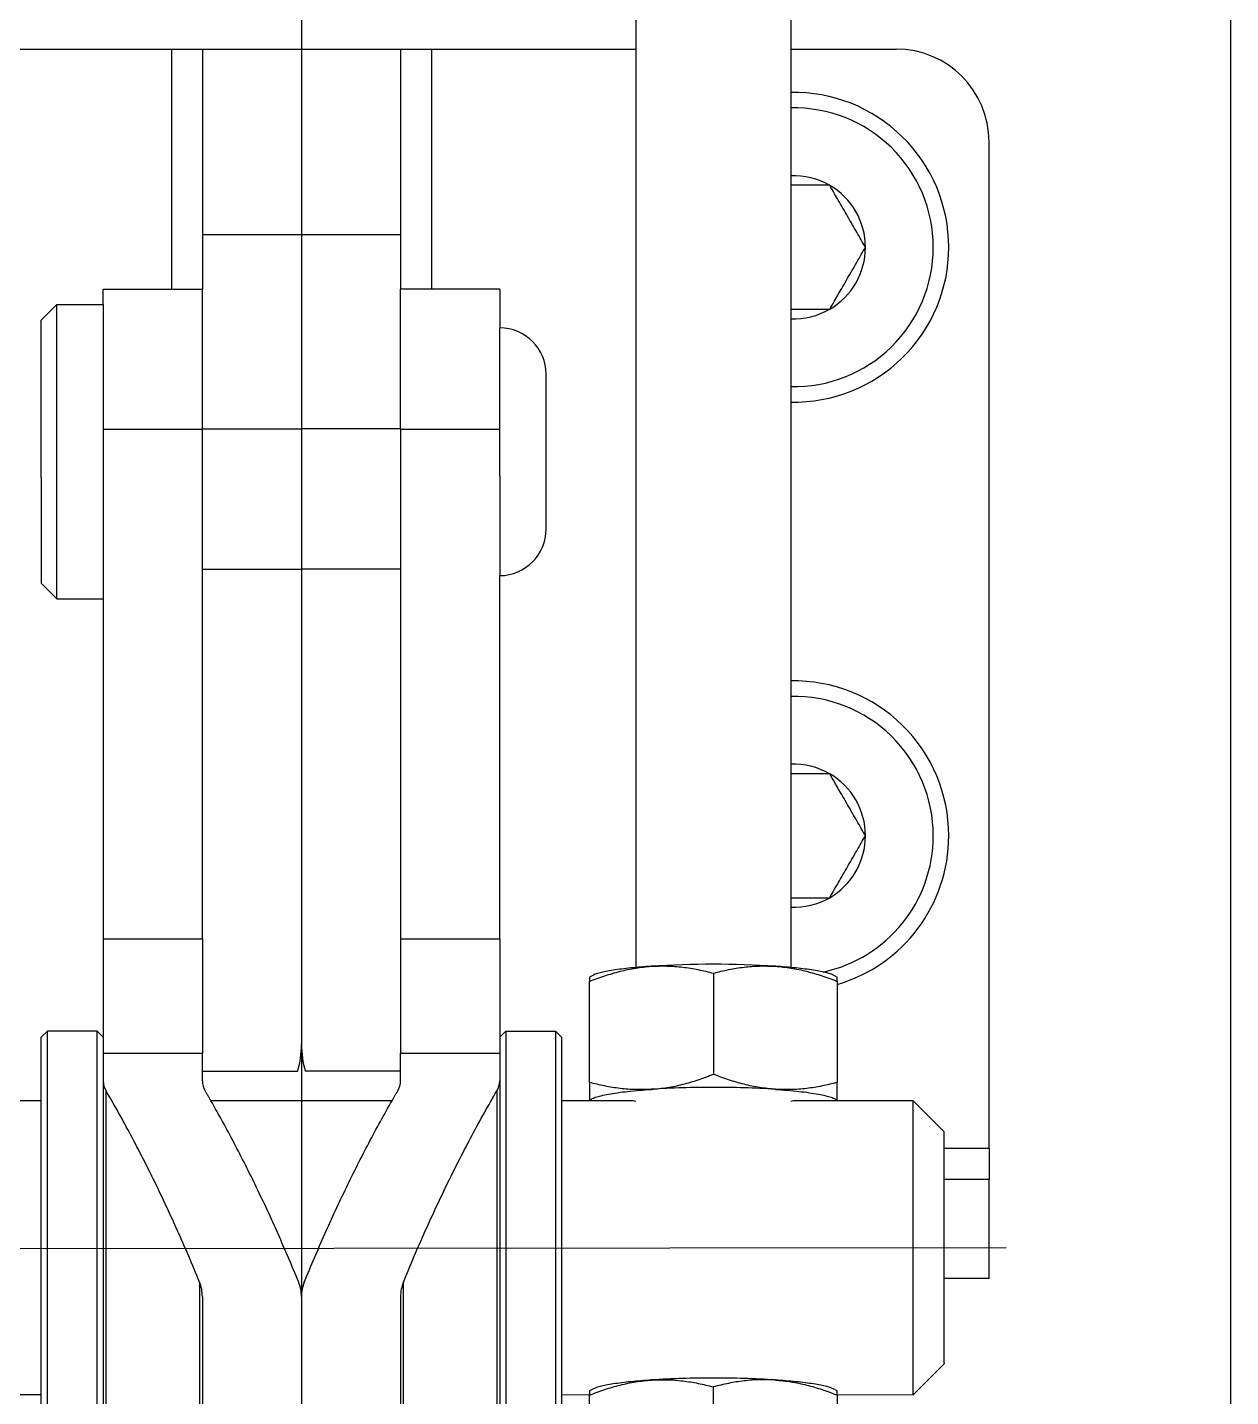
# Model space of a CAD drawing. Header units: millimetres. Extents: x -73584 to -37571, y -61249 to -50748.
# Drawn here: x -53543.13 to -53504.28, y -52409.27 to -52365.06 of the extents above; entities that cross this region are included whole.
import ezdxf

# ---------------------------------------------------------------- set-up
doc = ezdxf.new("R2010")
doc.units = ezdxf.units.MM
doc.header["$LTSCALE"] = 200
doc.linetypes.add('DOT_CENTER', pattern=[14, 12, -1, 0, -1])
doc.layers.add('1', color=7, linetype='Continuous')

# ---------------------------------------------------------------- blocks, each defined once
blk = doc.blocks.new('23-D0511-A_CLAMP-WASHER_Absen-M2_9__7', base_point=(459.095, -13.27))
at = {"color": 7, "linetype": 'Continuous'}
for p, q in [((459.295, -11.27), (459.095, -11.47)), ((459.095, -11.47), (461.245, -11.47)), ((459.095, -13.07), (459.095, -11.47)), ((459.295, -11.27), (459.8, -11.27)), ((459.8, -11.27), (461.345, -11.27)), ((461.245, -11.47), (461.345, -11.47)), ((461.345, -11.27), (464.8, -11.27)), ((461.345, -11.47), (466.095, -11.47)), ((464.8, -11.27), (465.1, -11.27)), ((465.1, -11.27), (466.095, -11.27)), ((466.095, -11.27), (472.895, -11.27)), ((466.095, -11.47), (470.945, -11.47)), ((470.945, -11.47), (473.095, -11.47)), ((472.895, -11.27), (473.095, -11.47)), ((473.095, -13.07), (473.095, -11.47)), ((459.095, -13.07), (461.245, -13.07)), ((459.295, -13.27), (459.095, -13.07)), ((461.245, -13.07), (461.345, -13.07)), ((461.345, -13.07), (466.095, -13.07)), ((466.095, -13.07), (470.945, -13.07)), ((470.945, -13.07), (473.095, -13.07)), ((472.895, -13.27), (473.095, -13.07)), ((466.095, -13.27), (459.295, -13.27)), ((471.487, -13.27), (466.095, -13.27)), ((471.591, -13.27), (471.487, -13.27)), ((472.383, -13.27), (471.591, -13.27)), ((472.895, -13.27), (472.383, -13.27))]:
    blk.add_line(p, q, dxfattribs=at)
at = {"layer": '1', "color": 1, "linetype": 'DOT_CENTER'}
blk.add_line((466.095, -42.42), (466.046, 2.074), dxfattribs=at)
blk = doc.blocks.new('LOW-HEAD-SOCKET-CAP-SCREW_DIN-7984_M6x10_A2-70_STAINLESS-STEEL__10', base_point=(493.4, -40.57))
at = {"color": 7, "linetype": 'Continuous'}
for start, end in [(178.854, 270), (270, 1.146)]:
    blk.add_arc((498.4, -35.57), 5, start, end, dxfattribs=at)
blk = doc.blocks.new('LOW-HEAD-SOCKET-CAP-SCREW_DIN-7984_M6x10_A2-70_STAINLESS-STEEL_2__11', base_point=(474.6, -40.57))
at = {"color": 7, "linetype": 'Continuous'}
for start, end in [(270, 1.146), (196.2602, 270)]:
    blk.add_arc((479.4, -35.57), 5, start, end, dxfattribs=at)
blk = doc.blocks.new('23-D0511-A_CLAMP-WASHER_Absen-M2_9_2__12', base_point=(459.095, -28.07))
at = {"color": 7, "linetype": 'Continuous'}
for p, q in [((459.295, -26.07), (459.095, -26.27)), ((466.095, -26.07), (459.295, -26.07)), ((471.487, -26.07), (466.095, -26.07)), ((472.383, -26.07), (471.487, -26.07)), ((472.895, -26.07), (472.383, -26.07)), ((472.895, -26.07), (473.095, -26.27)), ((461.245, -26.27), (459.095, -26.27)), ((459.095, -26.27), (459.095, -27.87)), ((466.095, -26.27), (461.245, -26.27)), ((470.845, -26.27), (466.095, -26.27)), ((470.945, -26.27), (470.845, -26.27)), ((471.493, -26.27), (470.945, -26.27)), ((473.095, -26.27), (471.493, -26.27)), ((473.095, -26.27), (473.095, -27.87)), ((461.245, -27.87), (459.095, -27.87)), ((459.295, -28.07), (459.095, -27.87)), ((459.8, -28.07), (459.295, -28.07)), ((461.345, -28.07), (459.8, -28.07)), ((466.095, -27.87), (461.245, -27.87)), ((464.8, -28.07), (461.345, -28.07)), ((465.1, -28.07), (464.8, -28.07)), ((466.095, -28.07), (465.1, -28.07)), ((470.845, -27.87), (466.095, -27.87)), ((470.845, -28.07), (466.095, -28.07)), ((470.945, -27.87), (470.845, -27.87)), ((472.895, -28.07), (470.845, -28.07)), ((473.095, -27.87), (470.945, -27.87)), ((472.895, -28.07), (473.095, -27.87))]:
    blk.add_line(p, q, dxfattribs=at)
blk = doc.blocks.new('DEFAULT_4__16', base_point=(470.845, -36.97))
at = {"color": 7, "linetype": 'Continuous'}
for p, q in [((471.434, -28.97), (470.902, -28.97)), ((471.434, -28.97), (474.166, -28.97)), ((474.166, -28.97), (474.698, -28.97)), ((474.879, -29.051), (474.833, -28.97)), ((473.9, -32.97), (471.7, -32.97)), ((470.902, -36.97), (471.434, -36.97)), ((474.166, -36.97), (471.434, -36.97)), ((474.698, -36.97), (474.166, -36.97)), ((474.879, -36.889), (474.833, -36.97))]:
    blk.add_line(p, q, dxfattribs=at)
blk.add_arc((445.076, -32.97), 30.175, 356.1997, 3.8003, dxfattribs=at)
for points in [[(470.902, -28.97), (470.872, -28.97), (470.845, -28.97)], [(474.787, -28.97), (474.747, -28.97), (474.698, -28.97)], [(474.833, -28.97), (474.815, -28.97), (474.797, -28.97), (474.792, -28.97), (474.787, -28.97)], [(475.185, -30.97), (475.16, -30.629), (475.13, -30.305), (475.096, -30.006), (475.058, -29.736), (475.016, -29.502), (474.972, -29.309), (474.926, -29.158), (474.879, -29.051)], [(474.879, -36.889), (474.926, -36.782), (474.972, -36.632), (475.016, -36.438), (475.058, -36.204), (475.096, -35.934), (475.13, -35.635), (475.16, -35.311), (475.185, -34.97)], [(470.845, -36.97), (470.872, -36.97), (470.902, -36.97)], [(474.698, -36.97), (474.747, -36.97), (474.787, -36.97)], [(474.787, -36.97), (474.79, -36.97), (474.794, -36.97), (474.815, -36.97), (474.833, -36.97)]]:
    blk.add_spline(points, degree=3, dxfattribs=at)
blk = doc.blocks.new('DEFAULT_2__17', base_point=(457.356, -36.97))
at = {"color": 7, "linetype": 'Continuous'}
for p, q in [((457.734, -28.97), (457.492, -28.97)), ((458.075, -28.97), (457.734, -28.97)), ((458.075, -28.97), (459.8, -28.97)), ((459.8, -28.97), (460.756, -28.97)), ((460.756, -28.97), (461.339, -28.97)), ((458.341, -32.97), (460.49, -32.97)), ((457.492, -36.97), (457.734, -36.97)), ((457.734, -36.97), (458.075, -36.97)), ((459.8, -36.97), (458.075, -36.97)), ((460.756, -36.97), (459.8, -36.97)), ((461.339, -36.97), (460.756, -36.97))]:
    blk.add_line(p, q, dxfattribs=at)
for points in [[(457.356, -28.97), (457.368, -28.972), (457.374, -28.97)], [(457.374, -28.97), (457.385, -28.973), (457.396, -28.978)], [(457.396, -28.978), (457.402, -28.974), (457.408, -28.97)], [(457.408, -28.97), (457.433, -28.97), (457.455, -28.97)], [(457.492, -28.97), (457.472, -28.97), (457.455, -28.97)], [(461.376, -28.97), (461.358, -28.97), (461.339, -28.97)], [(461.423, -28.97), (461.401, -28.97), (461.376, -28.97)], [(457.356, -36.97), (457.365, -36.97), (457.374, -36.97)], [(457.374, -36.97), (457.389, -36.97), (457.408, -36.97)], [(457.455, -36.97), (457.433, -36.97), (457.408, -36.97)], [(457.455, -36.97), (457.473, -36.97), (457.492, -36.97)], [(461.339, -36.97), (461.358, -36.97), (461.376, -36.97)], [(461.376, -36.97), (461.401, -36.97), (461.423, -36.97)]]:
    blk.add_spline(points, degree=3, dxfattribs=at)
blk = doc.blocks.new('DEFAULT_7__18', base_point=(461.339, -40.42))
at = {"color": 7, "linetype": 'Continuous'}
for p, q in [((462.345, 1.08), (461.345, 0.08)), ((462.345, 1.08), (462.37, 1.08)), ((464.8, 1.08), (462.37, 1.08)), ((465.1, 1.08), (464.8, 1.08)), ((468.3, 1.08), (465.1, 1.08)), ((469.82, 1.08), (468.3, 1.08)), ((469.845, 1.08), (469.82, 1.08)), ((469.845, 1.08), (470.845, 0.08)), ((470.813, 0.08), (461.345, 0.08)), ((461.345, -2.37), (461.345, 0.08)), ((470.845, 0.08), (470.813, 0.08)), ((470.845, -2.37), (470.845, 0.08)), ((470.845, -3.726), (470.845, -2.37)), ((470.845, -11.27), (470.845, -9.014)), ((461.345, -11.27), (461.345, -10.37)), ((470.845, -22.595), (470.845, -16.745)), ((461.339, -28.97), (461.345, -28.07)), ((470.845, -28.97), (470.845, -28.07)), ((470.845, -30.326), (470.845, -28.97)), ((470.845, -36.97), (470.845, -35.614)), ((461.345, -39.42), (461.339, -36.97)), ((470.845, -39.42), (470.845, -36.97)), ((461.345, -39.42), (470.813, -39.42)), ((462.345, -40.42), (461.345, -39.42)), ((469.845, -40.42), (470.845, -39.42)), ((470.813, -39.42), (470.845, -39.42)), ((462.37, -40.42), (462.345, -40.42)), ((462.37, -40.42), (464.8, -40.42)), ((464.8, -40.42), (465.1, -40.42)), ((465.1, -40.42), (468.3, -40.42)), ((468.3, -40.42), (469.82, -40.42)), ((469.82, -40.42), (469.845, -40.42))]:
    blk.add_line(p, q, dxfattribs=at)
for points in [[(470.821, -3.87), (470.839, -3.787), (470.845, -3.726)], [(470.845, -9.014), (470.839, -8.953), (470.821, -8.87)], [(470.821, -30.47), (470.839, -30.387), (470.845, -30.326)], [(470.845, -35.614), (470.839, -35.553), (470.821, -35.47)]]:
    blk.add_spline(points, degree=3, dxfattribs=at)
blk = doc.blocks.new('DEFAULT__19', base_point=(487.05, -27.57))
at = {"color": 7, "linetype": 'Continuous'}
for p, q in [((489.3, -11.77), (490.865, -11.77)), ((490.865, -11.77), (492.292, -11.77)), ((492.292, -11.77), (494.3, -11.77)), ((489.4, -13.27), (487.8, -13.27)), ((490.865, -13.27), (489.4, -13.27)), ((491.811, -13.27), (490.865, -13.27)), ((492.52, -13.27), (491.811, -13.27)), ((492.587, -13.27), (492.52, -13.27)), ((494.2, -13.27), (492.587, -13.27)), ((495.8, -13.27), (494.2, -13.27)), ((487.05, -26.07), (487.8, -26.07)), ((489.4, -26.07), (487.8, -26.07)), ((491.013, -26.07), (489.4, -26.07)), ((491.013, -26.07), (491.811, -26.07)), ((491.811, -26.07), (492.52, -26.07)), ((492.52, -26.07), (492.735, -26.07)), ((492.735, -26.07), (494.2, -26.07)), ((494.2, -26.07), (495.8, -26.07)), ((496.55, -26.07), (495.8, -26.07)), ((489.3, -27.57), (491.308, -27.57)), ((491.308, -27.57), (494.3, -27.57))]:
    blk.add_line(p, q, dxfattribs=at)
blk = doc.blocks.new('DEFAULT_8__20', base_point=(433.2, -26.07))
at = {"color": 7, "linetype": 'Continuous'}
for p, q in [((466.095, -13.27), (459.295, -13.27)), ((471.487, -13.27), (466.095, -13.27)), ((471.591, -13.27), (471.487, -13.27)), ((472.383, -13.27), (471.591, -13.27)), ((472.895, -13.27), (472.383, -13.27)), ((476.072, -13.27), (472.895, -13.27)), ((487.05, -13.27), (476.072, -13.27)), ((487.8, -13.27), (487.05, -13.27)), ((489.4, -13.27), (487.8, -13.27)), ((490.865, -13.27), (489.4, -13.27)), ((491.811, -13.27), (490.865, -13.27)), ((492.52, -13.27), (491.811, -13.27)), ((492.587, -13.27), (492.52, -13.27)), ((494.2, -13.27), (492.587, -13.27)), ((495.8, -13.27), (494.2, -13.27)), ((496.55, -13.27), (495.8, -13.27)), ((496.55, -13.27), (497.05, -13.27)), ((497.05, -13.27), (497.05, -16.47)), ((464.52, -16.47), (455.611, -16.47)), ((471.487, -16.47), (471.8, -16.47)), ((471.8, -16.47), (472.383, -16.47)), ((472.665, -16.47), (472.383, -16.47)), ((476.072, -16.47), (472.665, -16.47)), ((476.072, -16.47), (488.005, -16.47)), ((488.005, -16.47), (489.4, -16.47)), ((489.4, -16.47), (491.811, -16.47)), ((491.811, -16.47), (492.52, -16.47)), ((492.52, -16.47), (492.542, -16.47)), ((492.542, -16.47), (494.2, -16.47)), ((494.2, -16.47), (497.05, -16.47)), ((464.52, -22.87), (455.611, -22.87)), ((471.487, -22.87), (471.8, -22.87)), ((471.8, -22.87), (472.383, -22.87)), ((472.665, -22.87), (472.383, -22.87)), ((476.072, -22.87), (472.665, -22.87)), ((488.005, -22.87), (476.072, -22.87)), ((489.4, -22.87), (488.005, -22.87)), ((491.811, -22.87), (489.4, -22.87)), ((492.52, -22.87), (491.811, -22.87)), ((492.52, -22.87), (492.542, -22.87)), ((492.542, -22.87), (494.2, -22.87)), ((494.2, -22.87), (497.05, -22.87)), ((497.05, -26.07), (497.05, -22.87)), ((466.095, -26.07), (459.295, -26.07)), ((471.487, -26.07), (466.095, -26.07)), ((472.383, -26.07), (471.487, -26.07)), ((472.895, -26.07), (472.383, -26.07)), ((476.072, -26.07), (472.895, -26.07)), ((476.072, -26.07), (487.05, -26.07)), ((487.05, -26.07), (487.8, -26.07)), ((489.4, -26.07), (487.8, -26.07)), ((491.013, -26.07), (489.4, -26.07)), ((491.013, -26.07), (491.811, -26.07)), ((491.811, -26.07), (492.52, -26.07)), ((492.52, -26.07), (492.735, -26.07)), ((492.735, -26.07), (494.2, -26.07)), ((494.2, -26.07), (495.8, -26.07)), ((496.55, -26.07), (495.8, -26.07)), ((497.05, -26.07), (496.55, -26.07))]:
    blk.add_line(p, q, dxfattribs=at)
for centre, radius, start, end in [((471.493, -17.111), 0.641, 90.5557, 120.8367), ((464.525, -18.435), 1.235, 269.772, 292.0728), ((464.525, -20.905), 1.235, 67.9272, 90.228), ((471.493, -22.229), 0.641, 239.1633, 269.4443)]:
    blk.add_arc(centre, radius, start, end, dxfattribs=at)
for points in [[(464.989, -19.58), (465.775, -19.25), (466.547, -18.913), (467.304, -18.569), (468.045, -18.218), (468.77, -17.86), (469.479, -17.495), (470.17, -17.123), (470.845, -16.745)], [(470.845, -16.745), (470.885, -16.722), (470.925, -16.699), (470.965, -16.676), (471.005, -16.653), (471.045, -16.63), (471.085, -16.607), (471.125, -16.584), (471.165, -16.561)], [(464.989, -19.761), (465.775, -20.09), (466.547, -20.427), (467.304, -20.771), (468.045, -21.122), (468.77, -21.48), (469.479, -21.845), (470.17, -22.217), (470.845, -22.595)], [(470.845, -22.595), (470.885, -22.618), (470.925, -22.641), (470.965, -22.664), (471.005, -22.687), (471.045, -22.71), (471.085, -22.733), (471.125, -22.756), (471.165, -22.78)]]:
    blk.add_spline(points, degree=3, dxfattribs=at)
blk = doc.blocks.new('DEFAULT_9__21', base_point=(465.1, -41.87))
at = {"color": 7, "linetype": 'Continuous'}
for p, q in [((465.1, 2.53), (465.1, 1.08)), ((465.1, 2.53), (468.3, 2.53)), ((469.3, 2.53), (468.3, 2.53)), ((469.3, 2.53), (501.8, 2.53)), ((504.8, -0.47), (504.8, -3.87)), ((504.8, -8.87), (504.8, -15.47)), ((504.8, -15.47), (504.8, -16.47)), ((471.8, -16.47), (471.8, -19.549)), ((504.8, -16.47), (504.8, -19.67)), ((471.8, -22.87), (471.8, -19.791)), ((504.8, -19.67), (504.8, -22.87)), ((504.8, -22.87), (504.8, -23.87)), ((504.8, -23.87), (504.8, -30.47)), ((504.8, -35.47), (504.8, -38.87)), ((465.1, -41.87), (465.1, -40.42)), ((465.1, -41.87), (468.3, -41.87)), ((469.3, -41.87), (468.3, -41.87)), ((469.3, -41.87), (501.8, -41.87))]:
    blk.add_line(p, q, dxfattribs=at)
at = {"color": 140, "linetype": 'Continuous'}
for p, q in [((469.3, 2.53), (469.3, 1.08)), ((504.8, -15.47), (497.05, -15.47)), ((489.4, -19.67), (488.005, -19.67)), ((492.542, -19.67), (489.4, -19.67)), ((504.8, -23.87), (497.05, -23.87)), ((469.3, -41.87), (469.3, -40.42))]:
    blk.add_line(p, q, dxfattribs=at)
at = {"color": 7, "linetype": 'Continuous'}
for centre, radius, start, end in [((501.8, -0.47), 3, 0, 90), ((472.667, -16.495), 3.175, 254.1462, 269.9625), ((472.667, -22.845), 3.175, 90.0375, 105.8538), ((501.8, -38.87), 3, 270, 0)]:
    blk.add_arc(centre, radius, start, end, dxfattribs=at)
blk = doc.blocks.new('DEFAULT_6__22', base_point=(444.092, -35.47))
at = {"color": 7, "linetype": 'Continuous'}
for p, q in [((504.8, -30.47), (475.146, -30.47)), ((523.237, -30.47), (504.8, -30.47)), ((476.051, -35.47), (475.146, -35.47)), ((476.902, -35.47), (476.051, -35.47)), ((477.4, -35.47), (476.902, -35.47)), ((481.4, -35.47), (477.4, -35.47)), ((481.898, -35.47), (481.4, -35.47)), ((482.749, -35.47), (481.898, -35.47)), ((484.399, -35.47), (482.749, -35.47)), ((493.401, -35.47), (484.399, -35.47)), ((495.051, -35.47), (493.401, -35.47)), ((495.902, -35.47), (495.051, -35.47)), ((496.4, -35.47), (495.902, -35.47)), ((500.4, -35.47), (496.4, -35.47)), ((500.898, -35.47), (500.4, -35.47)), ((501.749, -35.47), (500.898, -35.47)), ((503.399, -35.47), (501.749, -35.47)), ((504.8, -35.47), (503.399, -35.47)), ((509.82, -35.47), (504.8, -35.47))]:
    blk.add_line(p, q, dxfattribs=at)
blk = doc.blocks.new('23-B0027-A_CLAMP-HS-431-STAINLESS-STEEL__23', base_point=(384.47, -41.87))
for name, p in [('DEFAULT_9__21', (465.1, -41.87)), ('DEFAULT_7__18', (461.339, -40.42)), ('DEFAULT_6__22', (444.092, -35.47)), ('DEFAULT__19', (487.05, -27.57)), ('DEFAULT_8__20', (433.2, -26.07)), ('DEFAULT_2__17', (457.356, -36.97)), ('DEFAULT_4__16', (470.845, -36.97))]:
    blk.add_blockref(name, p)
blk = doc.blocks.new('23-A0267-A_CLAMP_STACKING_Absen_2__24', base_point=(384.47, -41.87))
for name, p in [('23-B0027-A_CLAMP-HS-431-STAINLESS-STEEL__23', (384.47, -41.87)), ('23-D0511-A_CLAMP-WASHER_Absen-M2_9__7', (459.095, -13.27)), ('23-D0511-A_CLAMP-WASHER_Absen-M2_9_2__12', (459.095, -28.07)), ('LOW-HEAD-SOCKET-CAP-SCREW_DIN-7984_M6x10_A2-70_STAINLESS-STEEL_2__11', (474.6, -40.57)), ('LOW-HEAD-SOCKET-CAP-SCREW_DIN-7984_M6x10_A2-70_STAINLESS-STEEL__10', (493.4, -40.57))]:
    blk.add_blockref(name, p)
blk = doc.blocks.new('23-D0472-A_BACK-LADDER_STACKING_Absen__30', base_point=(-490.2, -49.67))
at = {"layer": '1', "color": 1, "linetype": 'DOT_CENTER'}
blk.add_line((511.8, -19.67), (-492.2, -19.67), dxfattribs=at)
blk = doc.blocks.new('23-D0471-A_MALE-KINGPIN_STACKING_Absen__31', base_point=(459.8, -49.67))
at = {"color": 7, "linetype": 'Continuous'}
blk.add_line((508.8, -49.67), (460.8, -49.67), dxfattribs=at)
blk = doc.blocks.new('PH_23_LADDER-1m-KOLOM_STACKING_Absen__32', base_point=(-490.2, -49.67))
for name, p in [('23-D0472-A_BACK-LADDER_STACKING_Absen__30', (-490.2, -49.67)), ('23-D0471-A_MALE-KINGPIN_STACKING_Absen__31', (459.8, -49.67))]:
    blk.add_blockref(name, p)
blk = doc.blocks.new('23-A0235-B_WELDING-ASSEMBLY_LADDER-1m_STACKING_Absen__41', base_point=(-490.2, -49.67))
blk.add_blockref('PH_23_LADDER-1m-KOLOM_STACKING_Absen__32', (-490.2, -49.67))
blk = doc.blocks.new('23-D0511-A_CLAMP-WASHER_Absen-M2_9_2__42', base_point=(459.095, -13.27))
at = {"color": 7, "linetype": 'Continuous'}
for p, q in [((459.295, -11.27), (459.095, -11.47)), ((459.095, -11.47), (461.245, -11.47)), ((459.095, -13.07), (459.095, -11.47)), ((459.295, -11.27), (459.8, -11.27)), ((459.8, -11.27), (461.345, -11.27)), ((461.245, -11.47), (461.345, -11.47)), ((461.345, -11.27), (464.8, -11.27)), ((461.345, -11.47), (466.095, -11.47)), ((464.8, -11.27), (465.1, -11.27)), ((465.1, -11.27), (466.095, -11.27)), ((466.095, -11.27), (472.895, -11.27)), ((466.095, -11.47), (470.945, -11.47)), ((470.945, -11.47), (473.095, -11.47)), ((472.895, -11.27), (473.095, -11.47)), ((473.095, -13.07), (473.095, -11.47)), ((459.095, -13.07), (461.245, -13.07)), ((459.295, -13.27), (459.095, -13.07)), ((461.245, -13.07), (461.345, -13.07)), ((461.345, -13.07), (466.095, -13.07)), ((466.095, -13.07), (470.945, -13.07)), ((470.945, -13.07), (473.095, -13.07)), ((472.895, -13.27), (473.095, -13.07)), ((466.095, -13.27), (459.295, -13.27)), ((471.487, -13.27), (466.095, -13.27)), ((471.591, -13.27), (471.487, -13.27)), ((472.383, -13.27), (471.591, -13.27)), ((472.895, -13.27), (472.383, -13.27))]:
    blk.add_line(p, q, dxfattribs=at)
blk = doc.blocks.new('LOW-HEAD-SOCKET-CAP-SCREW_DIN-7984_M6x10_A2-70_STAINLESS-STEEL_4__45', base_point=(474.6, -40.57))
at = {"color": 7, "linetype": 'Continuous'}
for radius, start, end in [(2.309, 177.5182, 210), (5, 270, 1.146), (2.309, 330, 2.4818), (5, 196.2602, 270), (2.309, 210, 270), (2.309, 270, 330)]:
    blk.add_arc((479.4, -35.57), radius, start, end, dxfattribs=at)
at = {"color": 140, "linetype": 'Continuous'}
for start, end in [(270, 1.2733), (192.1089, 270)]:
    blk.add_arc((479.4, -35.57), 4.5, start, end, dxfattribs=at)
at = {"color": 7, "linetype": 'Continuous'}
for points in [[(477.4, -35.47), (477.4, -35.52), (477.4, -35.57), (477.4, -35.836), (477.4, -36.167), (477.4, -36.471), (477.4, -36.725)], [(481.4, -36.725), (481.4, -36.455), (481.4, -36.168), (481.4, -35.878), (481.4, -35.57), (481.4, -35.52), (481.4, -35.47)], [(477.4, -36.725), (477.675, -36.883), (477.882, -37.003), (478.135, -37.149), (478.4, -37.302), (478.64, -37.441), (478.917, -37.601), (479.164, -37.743), (479.4, -37.879)], [(479.4, -37.879), (479.636, -37.743), (479.883, -37.601), (480.127, -37.46), (480.4, -37.302), (480.665, -37.149), (480.918, -37.003), (481.12, -36.886), (481.4, -36.725)]]:
    blk.add_spline(points, degree=3, dxfattribs=at)
blk = doc.blocks.new('23-D0511-A_CLAMP-WASHER_Absen-M2_9__46', base_point=(459.095, -28.07))
at = {"color": 7, "linetype": 'Continuous'}
for p, q in [((459.295, -26.07), (459.095, -26.27)), ((466.095, -26.07), (459.295, -26.07)), ((471.487, -26.07), (466.095, -26.07)), ((472.383, -26.07), (471.487, -26.07)), ((472.895, -26.07), (472.383, -26.07)), ((472.895, -26.07), (473.095, -26.27)), ((461.245, -26.27), (459.095, -26.27)), ((459.095, -26.27), (459.095, -27.87)), ((466.095, -26.27), (461.245, -26.27)), ((470.845, -26.27), (466.095, -26.27)), ((470.945, -26.27), (470.845, -26.27)), ((471.493, -26.27), (470.945, -26.27)), ((473.095, -26.27), (471.493, -26.27)), ((473.095, -26.27), (473.095, -27.87)), ((461.245, -27.87), (459.095, -27.87)), ((459.295, -28.07), (459.095, -27.87)), ((459.8, -28.07), (459.295, -28.07)), ((461.345, -28.07), (459.8, -28.07)), ((466.095, -27.87), (461.245, -27.87)), ((464.8, -28.07), (461.345, -28.07)), ((465.1, -28.07), (464.8, -28.07)), ((466.095, -28.07), (465.1, -28.07)), ((470.845, -27.87), (466.095, -27.87)), ((470.845, -28.07), (466.095, -28.07)), ((470.945, -27.87), (470.845, -27.87)), ((472.895, -28.07), (470.845, -28.07)), ((473.095, -27.87), (470.945, -27.87)), ((472.895, -28.07), (473.095, -27.87))]:
    blk.add_line(p, q, dxfattribs=at)
blk = doc.blocks.new('LOW-HEAD-SOCKET-CAP-SCREW_DIN-7984_M6x10_A2-70_STAINLESS-STEEL_3__47', base_point=(493.4, -40.57))
at = {"color": 7, "linetype": 'Continuous'}
for radius, start, end in [(5, 178.854, 270), (2.309, 177.5182, 210), (5, 270, 1.146), (2.309, 330, 2.4818), (2.309, 210, 270), (2.309, 270, 330)]:
    blk.add_arc((498.4, -35.57), radius, start, end, dxfattribs=at)
at = {"color": 140, "linetype": 'Continuous'}
for start, end in [(178.7267, 270), (270, 1.2733)]:
    blk.add_arc((498.4, -35.57), 4.5, start, end, dxfattribs=at)
at = {"color": 7, "linetype": 'Continuous'}
for points in [[(496.4, -35.47), (496.4, -35.52), (496.4, -35.57), (496.4, -35.836), (496.4, -36.167), (496.4, -36.471), (496.4, -36.725)], [(500.4, -36.725), (500.4, -36.455), (500.4, -36.168), (500.4, -35.878), (500.4, -35.57), (500.4, -35.52), (500.4, -35.47)], [(496.4, -36.725), (496.672, -36.882), (496.882, -37.003), (497.136, -37.15), (497.4, -37.302), (497.64, -37.441), (497.917, -37.601), (498.164, -37.743), (498.4, -37.879)], [(498.4, -37.879), (498.636, -37.743), (498.883, -37.601), (499.128, -37.459), (499.4, -37.302), (499.665, -37.149), (499.918, -37.003), (500.122, -36.885), (500.4, -36.725)]]:
    blk.add_spline(points, degree=3, dxfattribs=at)
blk = doc.blocks.new('DEFAULT_3__51', base_point=(470.845, -36.97))
at = {"color": 7, "linetype": 'Continuous'}
for p, q in [((471.434, -28.97), (470.902, -28.97)), ((471.434, -28.97), (474.166, -28.97)), ((474.166, -28.97), (474.698, -28.97)), ((474.879, -29.051), (474.833, -28.97)), ((473.9, -32.97), (471.7, -32.97)), ((474.963, -32.97), (473.9, -32.97)), ((470.902, -36.97), (471.434, -36.97)), ((474.166, -36.97), (471.434, -36.97)), ((474.698, -36.97), (474.166, -36.97)), ((474.879, -36.889), (474.833, -36.97))]:
    blk.add_line(p, q, dxfattribs=at)
for centre, radius, start, end in [((441.101, -32.899), 30.173, 359.8656, 3.6659), ((445.076, -32.97), 30.175, 356.1997, 3.8003), ((441.101, -33.041), 30.173, 356.3341, 0.1344)]:
    blk.add_arc(centre, radius, start, end, dxfattribs=at)
for points in [[(470.902, -28.97), (470.872, -28.97), (470.845, -28.97)], [(470.845, -28.979), (470.9, -29.041), (470.954, -29.162), (471.007, -29.343), (471.058, -29.581), (471.104, -29.871), (471.146, -30.206), (471.182, -30.575), (471.212, -30.97)], [(471.212, -30.97), (471.203, -30.463), (471.24, -29.96), (471.32, -29.461), (471.434, -28.97)], [(474.698, -28.97), (474.877, -29.462), (475.022, -29.959), (475.127, -30.462), (475.185, -30.97)], [(474.787, -28.97), (474.747, -28.97), (474.698, -28.97)], [(474.833, -28.97), (474.815, -28.97), (474.797, -28.97), (474.792, -28.97), (474.787, -28.97)], [(475.185, -30.97), (475.16, -30.629), (475.13, -30.305), (475.096, -30.006), (475.058, -29.736), (475.016, -29.502), (474.972, -29.309), (474.926, -29.158), (474.879, -29.051)], [(471.212, -30.97), (471.27, -31.478), (471.375, -31.982), (471.52, -32.478), (471.7, -32.97)], [(475.185, -30.97), (475.194, -31.477), (475.157, -31.98), (475.077, -32.479), (474.963, -32.97)], [(471.212, -34.97), (471.27, -34.464), (471.375, -33.96), (471.52, -33.461), (471.7, -32.97)], [(474.963, -32.97), (475.077, -33.462), (475.157, -33.959), (475.194, -34.462), (475.185, -34.97)], [(471.212, -34.97), (471.182, -35.365), (471.146, -35.734), (471.104, -36.069), (471.058, -36.359), (471.007, -36.597), (470.954, -36.778), (470.9, -36.899), (470.845, -36.961)], [(471.434, -36.97), (471.32, -36.478), (471.24, -35.982), (471.203, -35.478), (471.212, -34.97)], [(475.185, -34.97), (475.127, -35.477), (475.022, -35.98), (474.877, -36.479), (474.698, -36.97)], [(474.879, -36.889), (474.926, -36.782), (474.972, -36.632), (475.016, -36.438), (475.058, -36.204), (475.096, -35.934), (475.13, -35.635), (475.16, -35.311), (475.185, -34.97)], [(470.845, -36.97), (470.872, -36.97), (470.902, -36.97)], [(474.698, -36.97), (474.747, -36.97), (474.787, -36.97)], [(474.787, -36.97), (474.79, -36.97), (474.794, -36.97), (474.815, -36.97), (474.833, -36.97)]]:
    blk.add_spline(points, degree=3, dxfattribs=at)
blk = doc.blocks.new('DEFAULT_1__52', base_point=(456.252, -36.97))
at = {"color": 7, "linetype": 'Continuous'}
for p, q in [((457.734, -28.97), (457.492, -28.97)), ((458.075, -28.97), (457.734, -28.97)), ((458.075, -28.97), (459.8, -28.97)), ((459.8, -28.97), (460.756, -28.97)), ((460.756, -28.97), (461.339, -28.97)), ((461.521, -29.051), (461.475, -28.97)), ((458.341, -32.97), (460.49, -32.97)), ((460.49, -32.97), (461.605, -32.97)), ((457.492, -36.97), (457.734, -36.97)), ((457.734, -36.97), (458.075, -36.97)), ((459.8, -36.97), (458.075, -36.97)), ((460.756, -36.97), (459.8, -36.97)), ((461.339, -36.97), (460.756, -36.97)), ((461.521, -36.889), (461.475, -36.97))]:
    blk.add_line(p, q, dxfattribs=at)
at = {"color": 140, "linetype": 'Continuous'}
for centre, radius, start, end in [((457.298, -28.687), 0.52, 280.9281, 326.9706), ((461.734, -32.076), 4.035, 164.0915, 181.4412), ((461.755, -33.861), 4.056, 178.6041, 195.8631), ((457.298, -37.253), 0.52, 33.0294, 79.0719)]:
    blk.add_arc(centre, radius, start, end, dxfattribs=at)
at = {"color": 7, "linetype": 'Continuous'}
for centre, radius, start, end in [((465.229, -30.889), 7.406, 164.9843, 171.6256), ((463.402, -30.619), 5.56, 171.6314, 183.6165), ((463.631, -30.56), 5.792, 184.057, 195.7226), ((431.716, -32.899), 30.173, 359.8656, 3.6659), ((465.937, -29.92), 8.185, 195.6632, 201.8777), ((465.937, -36.02), 8.185, 158.1223, 164.3368), ((431.716, -33.041), 30.173, 356.3341, 0.1344), ((463.631, -35.38), 5.792, 164.2774, 175.943), ((463.402, -35.321), 5.56, 176.3835, 188.3686), ((465.229, -35.051), 7.406, 188.3745, 195.0157)]:
    blk.add_arc(centre, radius, start, end, dxfattribs=at)
for points in [[(456.252, -30.47), (456.252, -30.466), (456.253, -30.463), (456.281, -30.288), (456.31, -30.135), (456.34, -30.003), (456.371, -29.889), (456.403, -29.79), (456.435, -29.705), (456.477, -29.61), (456.531, -29.511), (456.599, -29.409), (456.683, -29.309), (456.777, -29.22), (456.868, -29.15), (456.952, -29.099), (457.025, -29.063), (457.148, -29.016), (457.26, -28.987), (457.356, -28.97)], [(457.356, -28.97), (457.368, -28.972), (457.374, -28.97)], [(457.374, -28.97), (457.385, -28.973), (457.396, -28.978)], [(457.396, -28.978), (457.402, -28.974), (457.408, -28.97)], [(457.408, -28.97), (457.433, -28.97), (457.455, -28.97)], [(457.492, -28.97), (457.472, -28.97), (457.455, -28.97)], [(461.376, -28.97), (461.358, -28.97), (461.339, -28.97)], [(461.339, -28.97), (461.519, -29.462), (461.664, -29.959), (461.768, -30.462), (461.827, -30.97)], [(461.423, -28.97), (461.401, -28.97), (461.376, -28.97)], [(461.475, -28.97), (461.456, -28.97), (461.438, -28.97), (461.431, -28.97), (461.423, -28.97)], [(461.827, -30.97), (461.801, -30.629), (461.771, -30.305), (461.737, -30.006), (461.699, -29.736), (461.658, -29.502), (461.614, -29.309), (461.568, -29.158), (461.521, -29.051)], [(456.271, -30.47), (456.361, -30.099), (456.461, -29.97)], [(456.461, -29.97), (456.58, -30.153), (456.683, -30.669), (456.76, -31.47), (456.807, -32.97), (456.76, -34.47), (456.683, -35.271), (456.58, -35.787), (456.461, -35.97)], [(456.561, -30.097), (456.548, -30.132), (456.536, -30.17), (456.524, -30.212), (456.513, -30.257), (456.501, -30.306), (456.49, -30.358), (456.48, -30.413), (456.469, -30.47)], [(461.827, -30.97), (461.836, -31.477), (461.798, -31.98), (461.719, -32.479), (461.605, -32.97)], [(461.827, -34.97), (461.836, -34.462), (461.798, -33.959), (461.719, -33.462), (461.605, -32.97)], [(461.827, -34.97), (461.768, -35.477), (461.664, -35.98), (461.518, -36.479), (461.339, -36.97)], [(461.521, -36.889), (461.568, -36.782), (461.614, -36.632), (461.658, -36.438), (461.699, -36.204), (461.737, -35.934), (461.771, -35.635), (461.801, -35.311), (461.827, -34.97)], [(457.356, -36.97), (457.26, -36.953), (457.148, -36.924), (457.025, -36.877), (456.925, -36.826), (456.808, -36.746), (456.683, -36.631), (456.575, -36.497), (456.494, -36.362), (456.435, -36.235), (456.396, -36.131), (456.359, -36.008), (456.322, -35.861), (456.287, -35.687), (456.253, -35.481), (456.252, -35.475), (456.252, -35.47)], [(456.461, -35.97), (456.361, -35.841), (456.271, -35.47)], [(456.469, -35.47), (456.48, -35.527), (456.49, -35.582), (456.501, -35.634), (456.513, -35.683), (456.524, -35.728), (456.536, -35.77), (456.548, -35.809), (456.561, -35.843)], [(457.356, -36.97), (457.365, -36.97), (457.374, -36.97)], [(457.374, -36.97), (457.389, -36.97), (457.408, -36.97)], [(457.455, -36.97), (457.433, -36.97), (457.408, -36.97)], [(457.455, -36.97), (457.473, -36.97), (457.492, -36.97)], [(461.339, -36.97), (461.358, -36.97), (461.376, -36.97)], [(461.376, -36.97), (461.401, -36.97), (461.423, -36.97)], [(461.423, -36.97), (461.428, -36.97), (461.434, -36.97), (461.456, -36.97), (461.475, -36.97)]]:
    blk.add_spline(points, degree=3, dxfattribs=at)
at = {"color": 140, "linetype": 'Continuous'}
for points in [[(457.455, -28.97), (457.405, -28.986), (457.377, -29.032), (457.374, -29.103), (457.397, -29.197)], [(457.901, -29.81), (457.823, -29.317), (457.734, -28.97)], [(457.397, -29.197), (457.48, -29.524), (457.555, -29.99)], [(457.555, -29.99), (457.656, -29.965), (457.751, -29.926), (457.834, -29.873), (457.901, -29.81)], [(457.555, -29.99), (457.595, -30.214), (457.66, -30.452), (457.748, -30.705), (457.853, -30.97)], [(457.7, -32.178), (457.803, -32.171), (457.899, -32.161), (457.985, -32.147), (458.056, -32.13)], [(457.7, -32.178), (457.709, -32.97), (457.7, -33.763)], [(458.056, -33.81), (458.065, -32.97), (458.056, -32.13)], [(457.7, -33.763), (457.803, -33.769), (457.899, -33.779), (457.985, -33.793), (458.056, -33.81)], [(457.853, -34.97), (457.748, -35.235), (457.66, -35.488), (457.595, -35.726), (457.555, -35.951)], [(457.555, -35.951), (457.48, -36.416), (457.397, -36.743)], [(457.555, -35.951), (457.656, -35.975), (457.751, -36.014), (457.834, -36.067), (457.901, -36.13)], [(457.734, -36.97), (457.823, -36.623), (457.901, -36.13)], [(457.397, -36.743), (457.374, -36.837), (457.377, -36.908), (457.405, -36.954), (457.455, -36.97)]]:
    blk.add_spline(points, degree=3, dxfattribs=at)
blk = doc.blocks.new('DEFAULT_7__53', base_point=(461.339, -40.42))
at = {"color": 7, "linetype": 'Continuous'}
for p, q in [((462.345, 1.08), (461.345, 0.08)), ((462.345, 1.08), (462.37, 1.08)), ((464.8, 1.08), (462.37, 1.08)), ((465.1, 1.08), (464.8, 1.08)), ((468.3, 1.08), (465.1, 1.08)), ((469.82, 1.08), (468.3, 1.08)), ((469.845, 1.08), (469.82, 1.08)), ((469.845, 1.08), (470.845, 0.08)), ((470.813, 0.08), (461.345, 0.08)), ((461.345, -2.37), (461.345, 0.08)), ((470.845, 0.08), (470.813, 0.08)), ((470.845, -2.37), (470.845, 0.08)), ((470.845, -3.726), (470.845, -2.37)), ((470.845, -11.27), (470.845, -9.014)), ((461.345, -11.27), (461.345, -10.37)), ((470.845, -22.595), (470.845, -16.745)), ((461.339, -28.97), (461.345, -28.07)), ((470.845, -28.97), (470.845, -28.07)), ((470.845, -30.326), (470.845, -28.97)), ((470.845, -36.97), (470.845, -35.614)), ((461.345, -39.42), (461.339, -36.97)), ((470.845, -39.42), (470.845, -36.97)), ((461.345, -39.42), (470.813, -39.42)), ((462.345, -40.42), (461.345, -39.42)), ((469.845, -40.42), (470.845, -39.42)), ((470.813, -39.42), (470.845, -39.42)), ((462.37, -40.42), (462.345, -40.42)), ((462.37, -40.42), (464.8, -40.42)), ((464.8, -40.42), (465.1, -40.42)), ((465.1, -40.42), (468.3, -40.42)), ((468.3, -40.42), (469.82, -40.42)), ((469.82, -40.42), (469.845, -40.42))]:
    blk.add_line(p, q, dxfattribs=at)
for points in [[(470.821, -3.87), (470.839, -3.787), (470.845, -3.726)], [(470.845, -9.014), (470.839, -8.953), (470.821, -8.87)], [(470.821, -30.47), (470.839, -30.387), (470.845, -30.326)], [(470.845, -35.614), (470.839, -35.553), (470.821, -35.47)]]:
    blk.add_spline(points, degree=3, dxfattribs=at)
blk = doc.blocks.new('DEFAULT__54', base_point=(487.05, -27.57))
at = {"color": 7, "linetype": 'Continuous'}
for p, q in [((487.55, -11.27), (487.05, -11.77)), ((490.963, -11.27), (487.55, -11.27)), ((490.963, -11.27), (496.05, -11.27)), ((496.05, -11.27), (496.55, -11.77)), ((487.05, -11.77), (487.05, -13.27)), ((487.05, -11.77), (489.3, -11.77)), ((489.3, -11.77), (490.865, -11.77)), ((490.865, -11.77), (492.292, -11.77)), ((492.292, -11.77), (494.3, -11.77)), ((494.3, -11.77), (496.55, -11.77)), ((496.55, -11.77), (496.55, -13.27)), ((487.8, -13.27), (487.05, -13.27)), ((489.4, -13.27), (487.8, -13.27)), ((490.865, -13.27), (489.4, -13.27)), ((491.811, -13.27), (490.865, -13.27)), ((492.52, -13.27), (491.811, -13.27)), ((492.587, -13.27), (492.52, -13.27)), ((494.2, -13.27), (492.587, -13.27)), ((495.8, -13.27), (494.2, -13.27)), ((496.55, -13.27), (495.8, -13.27)), ((489.4, -26.07), (487.8, -26.07)), ((491.013, -26.07), (489.4, -26.07)), ((491.013, -26.07), (491.811, -26.07)), ((491.811, -26.07), (492.52, -26.07)), ((492.52, -26.07), (492.735, -26.07)), ((492.735, -26.07), (494.2, -26.07)), ((494.2, -26.07), (495.8, -26.07)), ((489.3, -27.57), (491.308, -27.57)), ((491.308, -27.57), (494.3, -27.57))]:
    blk.add_line(p, q, dxfattribs=at)
for centre, start, end in [((489.3, -26.07), 180, 270), ((494.3, -26.07), 270, 0)]:
    blk.add_arc(centre, 1.5, start, end, dxfattribs=at)
blk = doc.blocks.new('DEFAULT_8__55', base_point=(430.535, -26.07))
at = {"color": 140, "linetype": 'Continuous'}
for p, q in [((442.758, -13.361), (471.165, -13.361)), ((472.383, -13.27), (472.383, -16.47)), ((492.52, -16.47), (492.52, -13.27)), ((464.989, -16.38), (439.318, -16.38)), ((439.318, -22.961), (464.989, -22.961)), ((472.383, -22.87), (472.383, -26.07)), ((492.52, -26.07), (492.52, -22.87)), ((471.165, -25.98), (442.758, -25.98))]:
    blk.add_line(p, q, dxfattribs=at)
at = {"color": 7, "linetype": 'Continuous'}
for p, q in [((466.095, -13.27), (459.295, -13.27)), ((471.487, -13.27), (466.095, -13.27)), ((471.591, -13.27), (471.487, -13.27)), ((472.383, -13.27), (471.591, -13.27)), ((472.895, -13.27), (472.383, -13.27)), ((476.072, -13.27), (472.895, -13.27)), ((476.072, -13.27), (476.072, -16.47)), ((487.05, -13.27), (476.072, -13.27)), ((487.8, -13.27), (487.05, -13.27)), ((489.4, -13.27), (487.8, -13.27)), ((490.865, -13.27), (489.4, -13.27)), ((491.811, -13.27), (490.865, -13.27)), ((492.52, -13.27), (491.811, -13.27)), ((492.587, -13.27), (492.52, -13.27)), ((494.2, -13.27), (492.587, -13.27)), ((495.8, -13.27), (494.2, -13.27)), ((496.55, -13.27), (495.8, -13.27)), ((496.55, -13.27), (497.05, -13.27)), ((497.05, -13.27), (497.05, -16.47)), ((464.52, -16.47), (455.611, -16.47)), ((471.487, -16.47), (471.8, -16.47)), ((471.8, -16.47), (472.383, -16.47)), ((472.665, -16.47), (472.383, -16.47)), ((476.072, -16.47), (472.665, -16.47)), ((476.072, -16.47), (488.005, -16.47)), ((488.005, -16.47), (489.4, -16.47)), ((489.4, -16.47), (491.811, -16.47)), ((491.811, -16.47), (492.52, -16.47)), ((492.52, -16.47), (492.542, -16.47)), ((492.542, -16.47), (494.2, -16.47)), ((494.2, -16.47), (497.05, -16.47)), ((464.52, -22.87), (455.611, -22.87)), ((471.487, -22.87), (471.8, -22.87)), ((471.8, -22.87), (472.383, -22.87)), ((472.665, -22.87), (472.383, -22.87)), ((476.072, -22.87), (472.665, -22.87)), ((488.005, -22.87), (476.072, -22.87)), ((476.072, -22.87), (476.072, -26.07)), ((489.4, -22.87), (488.005, -22.87)), ((491.811, -22.87), (489.4, -22.87)), ((492.52, -22.87), (491.811, -22.87)), ((492.52, -22.87), (492.542, -22.87)), ((492.542, -22.87), (494.2, -22.87)), ((494.2, -22.87), (497.05, -22.87)), ((497.05, -26.07), (497.05, -22.87)), ((466.095, -26.07), (459.295, -26.07)), ((471.487, -26.07), (466.095, -26.07)), ((472.383, -26.07), (471.487, -26.07)), ((472.895, -26.07), (472.383, -26.07)), ((476.072, -26.07), (472.895, -26.07)), ((476.072, -26.07), (487.05, -26.07)), ((487.05, -26.07), (487.8, -26.07)), ((489.4, -26.07), (487.8, -26.07)), ((491.013, -26.07), (489.4, -26.07)), ((491.013, -26.07), (491.811, -26.07)), ((491.811, -26.07), (492.52, -26.07)), ((492.52, -26.07), (492.735, -26.07)), ((492.735, -26.07), (494.2, -26.07)), ((494.2, -26.07), (495.8, -26.07)), ((496.55, -26.07), (495.8, -26.07)), ((497.05, -26.07), (496.55, -26.07))]:
    blk.add_line(p, q, dxfattribs=at)
for centre, radius, start, end in [((471.493, -13.911), 0.641, 90.5557, 120.8367), ((464.525, -15.235), 1.235, 269.772, 292.0728), ((471.493, -17.111), 0.641, 90.5557, 120.8367), ((464.525, -18.435), 1.235, 269.772, 292.0728), ((464.525, -20.905), 1.235, 67.9272, 90.228), ((464.525, -24.105), 1.235, 67.9272, 90.228), ((471.493, -22.229), 0.641, 239.1633, 269.4443), ((471.493, -25.429), 0.641, 239.1633, 269.4443)]:
    blk.add_arc(centre, radius, start, end, dxfattribs=at)
for points in [[(464.989, -16.38), (465.822, -16.03), (466.639, -15.672), (467.439, -15.306), (468.222, -14.932), (468.986, -14.55), (469.732, -14.161), (470.458, -13.764), (471.165, -13.361)], [(464.989, -19.58), (465.775, -19.25), (466.547, -18.913), (467.304, -18.569), (468.045, -18.218), (468.77, -17.86), (469.479, -17.495), (470.17, -17.123), (470.845, -16.745)], [(470.845, -16.745), (470.885, -16.722), (470.925, -16.699), (470.965, -16.676), (471.005, -16.653), (471.045, -16.63), (471.085, -16.607), (471.125, -16.584), (471.165, -16.561)], [(464.989, -19.761), (465.775, -20.09), (466.547, -20.427), (467.304, -20.771), (468.045, -21.122), (468.77, -21.48), (469.479, -21.845), (470.17, -22.217), (470.845, -22.595)], [(464.989, -22.961), (465.822, -23.31), (466.639, -23.668), (467.439, -24.034), (468.222, -24.408), (468.986, -24.79), (469.732, -25.179), (470.458, -25.576), (471.165, -25.98)], [(470.845, -22.595), (470.885, -22.618), (470.925, -22.641), (470.965, -22.664), (471.005, -22.687), (471.045, -22.71), (471.085, -22.733), (471.125, -22.756), (471.165, -22.78)]]:
    blk.add_spline(points, degree=3, dxfattribs=at)
blk = doc.blocks.new('DEFAULT_9__56', base_point=(465.1, -41.87))
at = {"color": 7, "linetype": 'Continuous'}
for p, q in [((465.1, 2.53), (465.1, 1.08)), ((465.1, 2.53), (468.3, 2.53)), ((469.3, 2.53), (468.3, 2.53)), ((468.3, 2.53), (468.3, 1.08)), ((469.3, 2.53), (501.8, 2.53)), ((504.8, -0.47), (504.8, -3.87)), ((504.8, -8.87), (504.8, -15.47)), ((504.8, -15.47), (504.8, -16.47)), ((471.8, -16.47), (471.8, -19.549)), ((476.072, -16.47), (472.665, -16.47)), ((476.072, -16.47), (488.005, -16.47)), ((488.005, -16.47), (489.4, -16.47)), ((489.4, -16.47), (491.811, -16.47)), ((491.811, -16.47), (492.52, -16.47)), ((492.52, -16.47), (492.542, -16.47)), ((492.542, -16.47), (494.2, -16.47)), ((494.2, -16.47), (497.05, -16.47)), ((498.8, -16.47), (497.05, -16.47)), ((504.8, -16.47), (498.8, -16.47)), ((504.8, -16.47), (504.8, -19.67)), ((471.8, -22.87), (471.8, -19.791)), ((504.8, -19.67), (504.8, -22.87)), ((476.072, -22.87), (472.665, -22.87)), ((488.005, -22.87), (476.072, -22.87)), ((489.4, -22.87), (488.005, -22.87)), ((491.811, -22.87), (489.4, -22.87)), ((492.52, -22.87), (491.811, -22.87)), ((492.52, -22.87), (492.542, -22.87)), ((492.542, -22.87), (494.2, -22.87)), ((494.2, -22.87), (497.05, -22.87)), ((498.8, -22.87), (497.05, -22.87)), ((504.8, -22.87), (498.8, -22.87)), ((504.8, -22.87), (504.8, -23.87)), ((504.8, -23.87), (504.8, -30.47)), ((504.8, -35.47), (504.8, -38.87)), ((465.1, -41.87), (465.1, -40.42)), ((468.3, -41.87), (468.3, -40.42)), ((465.1, -41.87), (468.3, -41.87)), ((469.3, -41.87), (468.3, -41.87)), ((469.3, -41.87), (501.8, -41.87))]:
    blk.add_line(p, q, dxfattribs=at)
at = {"color": 140, "linetype": 'Continuous'}
for p, q in [((469.3, 2.53), (469.3, 1.08)), ((504.8, -15.47), (497.05, -15.47)), ((488.005, -16.47), (488.005, -19.67)), ((492.542, -16.47), (492.542, -19.67)), ((498.8, -22.87), (498.8, -16.47)), ((489.4, -19.67), (488.005, -19.67)), ((488.005, -22.87), (488.005, -19.67)), ((492.542, -19.67), (489.4, -19.67)), ((492.542, -22.87), (492.542, -19.67)), ((504.8, -23.87), (497.05, -23.87)), ((469.3, -41.87), (469.3, -40.42))]:
    blk.add_line(p, q, dxfattribs=at)
at = {"color": 7, "linetype": 'Continuous'}
for centre, radius, start, end in [((501.8, -0.47), 3, 0, 90), ((472.667, -16.495), 3.175, 254.1462, 269.9625), ((472.667, -22.845), 3.175, 90.0375, 105.8538), ((501.8, -38.87), 3, 270, 0)]:
    blk.add_arc(centre, radius, start, end, dxfattribs=at)
blk = doc.blocks.new('DEFAULT_6__57', base_point=(444.092, -35.47))
at = {"color": 7, "linetype": 'Continuous'}
for p, q in [((504.8, -30.47), (475.146, -30.47)), ((523.237, -30.47), (504.8, -30.47)), ((476.051, -35.47), (475.146, -35.47)), ((476.902, -35.47), (476.051, -35.47)), ((477.4, -35.47), (476.902, -35.47)), ((481.4, -35.47), (477.4, -35.47)), ((481.898, -35.47), (481.4, -35.47)), ((482.749, -35.47), (481.898, -35.47)), ((484.399, -35.47), (482.749, -35.47)), ((493.401, -35.47), (484.399, -35.47)), ((495.051, -35.47), (493.401, -35.47)), ((495.902, -35.47), (495.051, -35.47)), ((496.4, -35.47), (495.902, -35.47)), ((500.4, -35.47), (496.4, -35.47)), ((500.898, -35.47), (500.4, -35.47)), ((501.749, -35.47), (500.898, -35.47)), ((503.399, -35.47), (501.749, -35.47)), ((504.8, -35.47), (503.399, -35.47)), ((509.82, -35.47), (504.8, -35.47))]:
    blk.add_line(p, q, dxfattribs=at)
blk = doc.blocks.new('23-B0027-A_CLAMP-HS-431-STAINLESS-STEEL__58', base_point=(384.47, -41.87))
for name, p in [('DEFAULT_9__56', (465.1, -41.87)), ('DEFAULT_7__53', (461.339, -40.42)), ('DEFAULT_6__57', (444.092, -35.47)), ('DEFAULT__54', (487.05, -27.57)), ('DEFAULT_8__55', (430.535, -26.07)), ('DEFAULT_1__52', (456.252, -36.97)), ('DEFAULT_3__51', (470.845, -36.97))]:
    blk.add_blockref(name, p)
blk = doc.blocks.new('23-A0267-A_CLAMP_STACKING_Absen__59', base_point=(384.47, -41.87))
for name, p in [('23-B0027-A_CLAMP-HS-431-STAINLESS-STEEL__58', (384.47, -41.87)), ('23-D0511-A_CLAMP-WASHER_Absen-M2_9_2__42', (459.095, -13.27)), ('23-D0511-A_CLAMP-WASHER_Absen-M2_9__46', (459.095, -28.07)), ('LOW-HEAD-SOCKET-CAP-SCREW_DIN-7984_M6x10_A2-70_STAINLESS-STEEL_4__45', (474.6, -40.57)), ('LOW-HEAD-SOCKET-CAP-SCREW_DIN-7984_M6x10_A2-70_STAINLESS-STEEL_3__47', (493.4, -40.57))]:
    blk.add_blockref(name, p)
blk = doc.blocks.new('23-A0225-B_LADDER-1m_STACKING_Absen__66', base_point=(-490.2, -49.67))
for name, p in [('23-A0235-B_WELDING-ASSEMBLY_LADDER-1m_STACKING_Absen__41', (-490.2, -49.67)), ('23-A0267-A_CLAMP_STACKING_Absen_2__24', (384.47, -41.87)), ('23-A0267-A_CLAMP_STACKING_Absen__59', (384.47, -41.87))]:
    blk.add_blockref(name, p)

msp = doc.modelspace()

# ---------------------------------------------------------------- block references
at = {"rotation": 90}
msp.add_blockref('23-A0225-B_LADDER-1m_STACKING_Absen__66', (-53504.278, -53360.758), dxfattribs=at)

doc.saveas('drawing.dxf')
